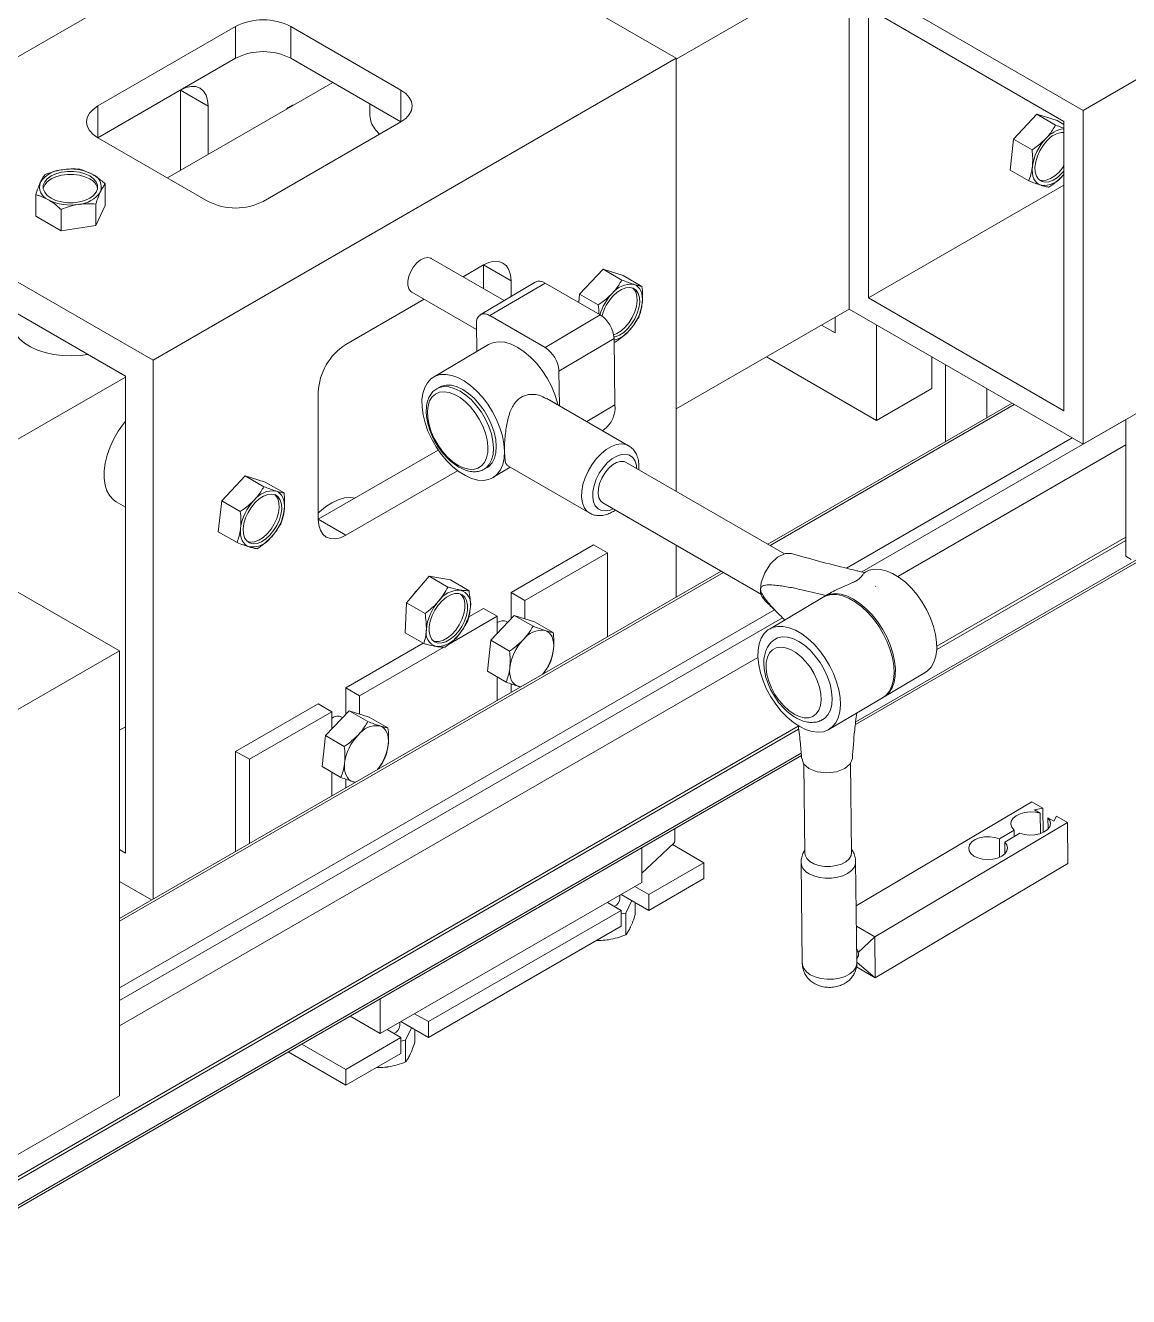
# Model space of a CAD drawing. Header units: millimetres. Extents: x 0 to 119, y 0 to 84.
# Drawn here: x 62.84 to 91.17, y 33.25 to 65.9 of the extents above; entities that cross this region are included whole.
import ezdxf

# ---------------------------------------------------------------- set-up
doc = ezdxf.new("R2010")
doc.units = ezdxf.units.MM

msp = doc.modelspace()

# ---------------------------------------------------------------- linework, layer by layer
at = {"color": 7, "linetype": 'Continuous', "lineweight": 15}
for p, q in [((79.553, 65.03), (89.295, 70.654)), ((71.068, 69.95), (57.633, 62.194)), ((79.553, 65.051), (71.068, 69.95)), ((90.002, 63.715), (97.074, 67.797)), ((83.992, 67.185), (90.002, 63.715)), ((83.992, 67.185), (83.992, 58.611)), ((89.508, 63.429), (84.487, 66.327)), ((84.487, 66.327), (84.487, 58.897)), ((68.239, 65.868), (64.704, 63.827)), ((68.239, 65.051), (68.239, 65.868)), ((72.482, 64.235), (69.654, 65.868)), ((69.654, 65.051), (69.654, 65.868)), ((64.704, 63.01), (68.239, 65.051)), ((66.118, 57.295), (79.553, 65.051)), ((69.654, 65.051), (72.482, 63.418)), ((79.553, 65.051), (79.553, 53.935)), ((70.732, 64.428), (66.49, 61.979)), ((64.704, 63.01), (66.825, 64.234)), ((67.532, 63.826), (66.825, 64.234)), ((66.825, 64.234), (66.825, 62.173)), ((67.532, 63.826), (67.532, 62.581)), ((71.689, 63.876), (71.689, 63.581)), ((90.002, 63.715), (90.002, 55.141)), ((68.947, 61.377), (72.482, 63.418)), ((88.816, 63.613), (88.212, 62.977)), ((88.816, 63.613), (89.295, 63.336)), ((89.333, 63.452), (88.816, 63.613)), ((89.333, 63.452), (89.508, 63.352)), ((89.508, 55.998), (89.508, 63.429)), ((64.704, 63.01), (67.532, 61.377)), ((88.212, 62.977), (88.126, 62.179)), ((88.212, 62.977), (88.692, 62.7)), ((57.633, 62.194), (66.118, 57.295)), ((88.126, 62.179), (88.606, 61.902)), ((89.476, 62.031), (89.508, 62.066)), ((89.476, 62.031), (89.508, 62.065)), ((64.889, 61.27), (64.889, 61.825)), ((89.508, 61.795), (84.487, 58.897)), ((63.105, 60.994), (63.105, 61.548)), ((63.758, 60.617), (63.758, 61.171)), ((64.65, 60.755), (64.65, 61.309)), ((64.65, 60.755), (64.889, 61.27)), ((65.411, 56.887), (58.34, 60.969)), ((63.105, 60.994), (63.758, 60.617)), ((63.758, 60.617), (64.65, 60.755)), ((75.135, 58.831), (73.262, 59.912)), ((74.603, 59.744), (74.078, 59.441)), ((74.603, 59.744), (75.311, 59.336)), ((74.603, 59.744), (74.603, 59.138)), ((77.677, 59.633), (77.073, 58.996)), ((77.677, 59.633), (78.157, 59.356)), ((78.195, 59.472), (77.677, 59.633)), ((78.195, 59.472), (78.674, 59.195)), ((75.934, 59.305), (74.52, 58.466)), ((76.185, 59.28), (74.771, 58.442)), ((75.311, 58.935), (75.311, 59.336)), ((77.599, 58.464), (76.185, 59.28)), ((90.002, 55.141), (97.074, 59.223)), ((73.078, 58.864), (71.068, 57.703)), ((72.762, 59.046), (74.424, 58.087)), ((77.073, 58.996), (77.05, 58.781)), ((77.073, 58.996), (77.553, 58.719)), ((84.487, 58.897), (89.508, 55.998)), ((76.185, 57.625), (74.771, 58.442)), ((76.185, 57.625), (77.599, 58.464)), ((79.553, 56.048), (83.992, 58.611)), ((83.992, 58.611), (90.002, 55.141)), ((74.422, 58.24), (74.43, 57.523)), ((83.639, 57.998), (83.284, 58.202)), ((83.639, 58.407), (83.639, 57.998)), ((84.699, 55.752), (84.699, 58.203)), ((76.543, 57.016), (77.957, 57.854)), ((77.978, 56.152), (77.957, 57.854)), ((74.732, 57.702), (73.318, 56.863)), ((77.958, 57.766), (77.985, 57.761)), ((66.118, 57.295), (66.118, 43.462)), ((81.87, 57.386), (84.699, 55.752)), ((86.113, 56.569), (86.113, 57.386)), ((86.467, 57.182), (86.467, 55.209)), ((59.244, 53.306), (65.411, 56.866)), ((65.411, 44.639), (65.411, 56.887)), ((76.543, 57.016), (76.554, 56.129)), ((70.361, 56.478), (70.361, 53.212)), ((73.471, 56.605), (73.4, 56.563)), ((84.699, 55.752), (86.113, 56.569)), ((87.528, 55.821), (87.528, 56.57)), ((78.33, 55.103), (76.229, 56.316)), ((88.176, 56.195), (81.907, 52.576)), ((77.657, 55.492), (77.702, 55.519)), ((91.099, 52.263), (91.099, 55.774)), ((73.442, 54.991), (70.361, 53.212)), ((91.099, 55.121), (85.245, 51.741)), ((57.122, 54.531), (65.254, 49.836)), ((74.624, 54.499), (74.695, 54.541)), ((74.848, 54.283), (75.293, 54.547)), ((75.228, 54.585), (77.331, 53.371)), ((82.337, 52.328), (78.272, 54.675)), ((68.484, 54.326), (67.881, 53.69)), ((68.484, 54.326), (68.964, 54.049)), ((69.002, 54.165), (68.484, 54.326)), ((71.068, 52.804), (73.939, 54.461)), ((69.002, 54.165), (69.482, 53.888)), ((65.174, 53.658), (65.411, 53.521)), ((67.881, 53.69), (67.795, 52.892)), ((67.881, 53.69), (68.36, 53.413)), ((77.672, 53.636), (81.747, 51.283)), ((84.153, 47.94), (94.062, 53.661)), ((70.361, 53.212), (71.068, 52.804)), ((67.795, 52.892), (68.275, 52.615)), ((91.099, 52.671), (86.243, 49.868)), ((91.099, 52.753), (86.245, 49.951)), ((75.311, 51.334), (77.432, 52.558)), ((75.664, 51.13), (77.785, 52.354)), ((77.785, 52.354), (77.432, 52.558)), ((77.785, 50.197), (77.785, 52.354)), ((79.553, 52.55), (79.553, 51.217)), ((91.24, 52.181), (91.099, 52.263)), ((80.707, 51.884), (65.254, 42.963)), ((73.205, 51.749), (72.623, 51.07)), ((73.205, 51.749), (73.685, 51.472)), ((73.753, 51.656), (73.205, 51.749)), ((73.753, 51.656), (74.233, 51.379)), ((84.419, 51.861), (84.383, 51.84)), ((72.885, 51.376), (72.819, 51.299)), ((75.311, 51.334), (75.664, 51.13)), ((75.311, 50.652), (75.311, 51.334)), ((83.465, 51.295), (83.359, 51.232)), ((84.667, 51.489), (84.682, 51.498)), ((84.675, 51.494), (84.667, 51.489)), ((84.682, 51.498), (84.675, 51.494)), ((72.623, 51.07), (72.59, 50.298)), ((72.623, 51.07), (73.103, 50.793)), ((75.664, 50.66), (75.664, 51.13)), ((83.323, 51.211), (81.945, 50.394)), ((73.709, 50.001), (74.957, 50.721)), ((74.227, 50.708), (74.603, 50.925)), ((74.603, 50.925), (74.957, 50.721)), ((75.396, 50.743), (74.793, 50.106)), ((74.957, 50.721), (74.957, 50.28)), ((75.396, 50.743), (75.876, 50.466)), ((75.914, 50.582), (75.396, 50.743)), ((72.59, 50.298), (73.07, 50.021)), ((75.231, 50.569), (75.207, 50.583)), ((75.914, 50.582), (76.394, 50.305)), ((71.068, 48.884), (73.053, 50.03)), ((74.793, 50.106), (74.707, 49.309)), ((74.793, 50.106), (75.272, 49.829)), ((65.254, 49.836), (59.597, 46.571)), ((65.254, 49.836), (65.254, 38.405)), ((81.651, 49.666), (65.254, 40.201)), ((71.421, 48.68), (73.584, 49.929)), ((74.707, 49.309), (75.187, 49.032)), ((74.957, 49.165), (74.957, 48.564)), ((75.311, 48.768), (75.311, 48.986)), ((84.889, 48.652), (85.95, 49.281)), ((71.068, 48.884), (71.421, 48.68)), ((71.068, 48.203), (71.068, 48.884)), ((71.421, 48.211), (71.421, 48.68)), ((75.496, 48.923), (75.557, 48.911)), ((68.239, 47.252), (70.361, 48.476)), ((70.361, 48.476), (70.714, 48.272)), ((83.475, 47.813), (84.854, 48.631)), ((68.593, 47.048), (70.714, 48.272)), ((71.154, 48.294), (70.55, 47.657)), ((70.714, 48.272), (70.714, 47.83)), ((70.989, 48.12), (70.964, 48.134)), ((71.154, 48.294), (71.634, 48.017)), ((71.672, 48.133), (71.154, 48.294)), ((71.672, 48.133), (72.151, 47.856)), ((82.688, 47.897), (61.895, 35.894)), ((82.697, 47.821), (61.895, 35.812)), ((65.254, 47.793), (65.411, 47.884)), ((70.55, 47.657), (70.464, 46.86)), ((70.55, 47.657), (71.03, 47.38)), ((58.707, 33.251), (82.771, 47.143)), ((68.239, 47.252), (68.239, 44.686)), ((68.593, 47.048), (68.239, 47.252)), ((68.593, 44.89), (68.593, 47.048)), ((84.024, 46.933), (84.076, 47.073)), ((70.464, 46.86), (70.944, 46.583)), ((70.714, 46.715), (70.714, 46.115)), ((82.83, 46.93), (82.857, 44.64)), ((84.057, 44.654), (84.03, 46.948)), ((71.068, 46.319), (71.068, 46.537)), ((71.253, 46.473), (71.314, 46.461)), ((88.681, 45.956), (84.173, 43.282)), ((88.681, 45.956), (88.964, 45.793)), ((88.964, 45.793), (88.752, 45.75)), ((88.752, 45.75), (88.901, 45.663)), ((88.972, 45.169), (88.964, 45.793)), ((89.601, 45.425), (84.651, 42.49)), ((88.908, 45.143), (88.901, 45.663)), ((89.1, 45.548), (89.247, 45.464)), ((89.1, 45.548), (89.104, 45.263)), ((89.247, 45.464), (89.318, 45.589)), ((89.318, 45.589), (89.601, 45.425)), ((89.601, 45.425), (89.613, 44.371)), ((79.518, 44.944), (79.518, 45.265)), ((88.229, 45.232), (87.851, 45.008)), ((87.99, 44.922), (88.373, 45.149)), ((88.231, 45.065), (88.229, 45.232)), ((65.411, 44.639), (65.254, 44.73)), ((78.669, 44.775), (78.669, 43.883)), ((80.26, 44.393), (79.455, 44.858)), ((87.857, 44.533), (87.851, 45.008)), ((87.994, 44.623), (87.99, 44.922)), ((84.191, 41.817), (84.16, 44.412)), ((78.846, 43.577), (80.26, 44.393)), ((80.26, 43.985), (80.26, 44.393)), ((82.76, 44.395), (82.791, 41.801)), ((89.613, 44.371), (84.664, 41.436)), ((65.254, 43.913), (66.077, 43.438)), ((71.952, 40.005), (78.669, 43.883)), ((78.846, 43.577), (78.492, 43.781)), ((78.846, 43.168), (80.26, 43.985)), ((78.109, 43.475), (78.109, 43.559)), ((78.846, 43.168), (78.139, 43.577)), ((78.411, 43.419), (78.262, 43.098)), ((78.846, 43.168), (78.846, 43.577)), ((73.189, 40.311), (78.139, 43.169)), ((77.785, 43.373), (78.139, 43.169)), ((78.139, 42.76), (78.139, 43.169)), ((78.262, 43.098), (78.139, 43.079)), ((78.262, 43.098), (78.262, 42.543)), ((78.501, 43.368), (78.501, 43.059)), ((73.189, 39.903), (78.139, 42.76)), ((84.651, 42.49), (84.18, 42.762)), ((84.651, 42.49), (84.228, 42.09)), ((84.664, 41.436), (84.651, 42.49)), ((84.664, 41.436), (84.202, 41.834)), ((84.179, 41.716), (84.664, 41.436)), ((71.952, 40.897), (71.952, 40.005)), ((73.189, 40.311), (72.836, 40.515)), ((71.179, 40.451), (71.952, 40.005)), ((72.452, 40.209), (72.452, 40.294)), ((73.189, 39.903), (72.482, 40.311)), ((72.754, 40.154), (72.605, 39.832)), ((73.189, 39.903), (73.189, 40.311)), ((71.068, 39.086), (72.482, 39.903)), ((72.129, 40.107), (72.482, 39.903)), ((72.482, 39.495), (72.482, 39.903)), ((72.605, 39.832), (72.482, 39.813)), ((72.605, 39.832), (72.605, 39.278)), ((72.844, 40.102), (72.844, 39.793)), ((69.588, 39.532), (71.068, 38.678)), ((71.068, 39.086), (69.942, 39.737)), ((71.068, 38.678), (72.482, 39.495)), ((71.068, 38.678), (71.068, 39.086)), ((65.254, 38.405), (59.597, 35.139))]:
    msp.add_line(p, q, dxfattribs=at)
at = {"color": 8, "linetype": 'Continuous', "lineweight": 15}
for p, q in [((72.482, 63.418), (72.482, 64.235)), ((64.704, 63.01), (64.704, 63.827)), ((77.978, 56.152), (77.256, 55.724)), ((81.966, 52.543), (88.235, 56.162)), ((84.32, 51.861), (91.099, 55.774)), ((83.922, 51.957), (89.72, 55.304)), ((84.162, 48.013), (94.104, 53.753)), ((65.254, 42.895), (80.766, 51.85)), ((65.254, 41.181), (82.074, 50.89)), ((65.254, 40.854), (82.282, 50.684)), ((58.748, 33.342), (82.765, 47.207))]:
    msp.add_line(p, q, dxfattribs=at)
at = {"color": 7, "linetype": 'Continuous', "lineweight": 15, "flags": 128}
for points in [[(66.825, 64.234), (66.963, 64.298), (67.096, 64.328), (67.218, 64.324), (67.325, 64.284), (67.413, 64.211), (67.479, 64.107), (67.519, 63.977), (67.532, 63.826)], [(72.482, 63.418), (72.606, 63.506), (72.699, 63.606), (72.756, 63.714), (72.775, 63.827), (72.756, 63.939), (72.699, 64.047), (72.606, 64.147), (72.482, 64.235)], [(64.704, 63.827), (64.58, 63.739), (64.487, 63.639), (64.43, 63.531), (64.411, 63.418), (64.43, 63.306), (64.487, 63.197), (64.58, 63.098), (64.704, 63.01)], [(71.721, 63.403), (71.691, 63.535), (71.689, 63.581)], [(89.508, 62.157), (89.449, 62.09), (89.343, 61.994), (89.232, 61.923), (89.123, 61.881), (89.02, 61.871), (88.93, 61.893), (88.856, 61.946), (88.803, 62.027), (88.772, 62.133), (88.766, 62.257), (88.785, 62.394), (88.827, 62.537), (88.891, 62.678), (88.974, 62.811), (89.071, 62.929), (89.071, 62.929)], [(63.3, 61.707), (63.301, 61.714), (63.336, 61.802), (63.404, 61.883), (63.502, 61.954), (63.624, 62.01), (63.766, 62.05), (63.918, 62.07), (64.075, 62.07), (64.228, 62.05), (64.369, 62.01), (64.492, 61.954)], [(64.492, 62.031), (64.59, 61.96), (64.658, 61.878), (64.692, 61.79), (64.692, 61.7), (64.658, 61.611), (64.59, 61.53), (64.492, 61.459), (64.369, 61.403), (64.228, 61.363), (64.075, 61.343), (63.918, 61.343), (63.766, 61.363), (63.624, 61.403), (63.502, 61.459), (63.404, 61.53), (63.336, 61.611), (63.301, 61.7), (63.301, 61.79), (63.336, 61.878), (63.404, 61.96), (63.502, 62.031), (63.624, 62.087), (63.766, 62.126), (63.918, 62.146), (64.075, 62.146), (64.228, 62.126), (64.369, 62.087), (64.492, 62.031)], [(88.699, 62.272), (88.694, 62.184), (88.699, 62.101), (88.713, 62.026), (88.737, 61.958), (88.77, 61.901), (88.811, 61.853), (88.86, 61.817), (88.915, 61.793)], [(89.508, 62.287), (89.48, 62.247), (89.383, 62.129), (89.276, 62.032), (89.166, 61.961), (89.056, 61.919), (88.954, 61.909), (88.878, 61.925)], [(73.262, 59.912), (73.254, 59.917), (73.175, 59.935), (73.084, 59.92), (72.988, 59.872), (72.894, 59.795), (72.809, 59.695), (72.738, 59.578), (72.688, 59.454), (72.662, 59.332), (72.662, 59.221), (72.688, 59.129), (72.738, 59.063), (72.762, 59.046)], [(75.311, 59.336), (75.297, 59.487), (75.257, 59.617), (75.191, 59.721), (75.103, 59.794), (74.996, 59.833), (74.874, 59.838), (74.741, 59.808), (74.603, 59.744)], [(77.932, 58.948), (78.039, 59.045), (78.149, 59.116), (78.259, 59.158), (78.361, 59.168), (78.451, 59.146), (78.525, 59.093), (78.579, 59.012), (78.609, 58.906), (78.615, 58.782), (78.597, 58.645), (78.554, 58.502), (78.49, 58.361), (78.407, 58.228), (78.31, 58.11), (78.204, 58.013), (78.093, 57.942), (77.984, 57.901), (77.955, 57.895)], [(78.437, 59.152), (78.459, 59.131), (78.512, 59.05), (78.543, 58.945), (78.549, 58.82), (78.53, 58.683), (78.488, 58.541), (78.424, 58.399), (78.341, 58.266), (78.244, 58.148), (78.137, 58.052), (78.027, 57.981), (77.948, 57.948)], [(78.682, 58.767), (78.687, 58.855), (78.682, 58.938), (78.668, 59.013), (78.644, 59.081), (78.611, 59.138), (78.57, 59.186), (78.522, 59.222), (78.466, 59.246)], [(64.44, 57.447), (64.248, 57.421), (64.019, 57.409), (63.79, 57.417), (63.566, 57.445), (63.352, 57.493), (63.152, 57.559), (62.973, 57.642), (62.818, 57.739), (62.69, 57.849), (62.593, 57.97), (62.529, 58.097)], [(76.514, 56.152), (76.501, 56.205), (76.435, 56.418), (76.347, 56.631), (76.237, 56.839), (76.109, 57.036), (75.966, 57.218), (75.811, 57.379), (75.649, 57.517), (75.483, 57.628), (75.317, 57.709), (75.155, 57.758), (75.003, 57.773), (74.862, 57.756), (74.737, 57.705), (74.732, 57.702)], [(75.144, 54.961), (75.129, 55.154), (75.09, 55.356), (75.027, 55.564), (74.942, 55.772), (74.837, 55.975), (74.714, 56.169), (74.577, 56.349), (74.428, 56.511), (74.271, 56.651), (74.109, 56.765), (73.947, 56.852), (73.788, 56.908), (73.636, 56.933), (73.494, 56.927), (73.366, 56.889), (73.255, 56.819), (73.164, 56.721), (73.094, 56.596), (73.047, 56.446), (73.024, 56.277), (73.026, 56.09), (73.053, 55.892), (73.105, 55.686), (73.179, 55.478), (73.274, 55.272), (73.388, 55.072), (73.519, 54.885), (73.662, 54.714), (73.816, 54.562), (73.976, 54.435), (74.138, 54.334), (74.299, 54.262), (74.455, 54.221), (74.602, 54.212), (74.737, 54.235), (74.857, 54.288), (74.959, 54.372), (75.04, 54.485), (75.099, 54.622), (75.133, 54.782), (75.144, 54.961)], [(73.952, 54.597), (74.091, 54.531), (74.225, 54.496), (74.35, 54.493), (74.461, 54.522), (74.556, 54.582), (74.632, 54.671), (74.685, 54.787), (74.714, 54.925), (74.718, 55.081), (74.697, 55.25), (74.653, 55.427), (74.585, 55.606), (74.496, 55.781), (74.39, 55.947), (74.269, 56.098), (74.138, 56.23), (74.001, 56.337), (73.861, 56.418), (73.724, 56.469), (73.594, 56.488), (73.476, 56.475), (73.372, 56.43), (73.287, 56.355), (73.222, 56.253), (73.181, 56.125), (73.164, 55.978), (73.172, 55.814), (73.205, 55.641), (73.262, 55.462), (73.34, 55.284), (73.438, 55.113), (73.552, 54.954), (73.678, 54.812), (73.813, 54.692), (73.952, 54.597)], [(74.695, 54.541), (74.74, 54.572), (74.824, 54.662), (74.884, 54.78), (74.921, 54.922), (74.931, 55.083), (74.917, 55.26), (74.876, 55.446), (74.812, 55.635), (74.725, 55.823), (74.619, 56.004), (74.497, 56.171), (74.362, 56.32), (74.219, 56.446), (74.071, 56.546), (73.924, 56.616), (73.782, 56.655), (73.649, 56.661), (73.529, 56.633), (73.471, 56.605)], [(65.174, 53.658), (65.099, 53.711), (65.007, 53.813), (64.936, 53.941), (64.889, 54.092), (64.865, 54.265), (64.867, 54.453), (64.893, 54.653), (64.944, 54.861), (65.017, 55.07), (65.112, 55.277), (65.226, 55.477), (65.356, 55.664), (65.411, 55.734)], [(78.272, 54.675), (78.217, 54.697), (78.123, 54.7), (78.019, 54.67), (77.913, 54.607), (77.81, 54.515), (77.718, 54.401), (77.641, 54.272), (77.586, 54.135), (77.554, 54), (77.549, 53.874), (77.57, 53.766), (77.617, 53.682), (77.672, 53.636)], [(69.49, 53.461), (69.495, 53.549), (69.49, 53.631), (69.475, 53.707), (69.452, 53.774), (69.419, 53.832), (69.378, 53.879), (69.329, 53.915), (69.274, 53.94)], [(68.74, 53.642), (68.846, 53.739), (68.957, 53.81), (69.066, 53.851), (69.169, 53.861), (69.259, 53.839), (69.333, 53.786), (69.386, 53.705), (69.417, 53.6), (69.423, 53.475), (69.404, 53.338), (69.362, 53.196), (69.298, 53.054), (69.215, 52.921), (69.118, 52.803), (69.011, 52.707), (68.901, 52.636), (68.791, 52.594), (68.689, 52.584), (68.599, 52.606), (68.525, 52.659), (68.471, 52.74), (68.441, 52.846), (68.435, 52.97), (68.453, 53.107), (68.496, 53.25), (68.56, 53.391), (68.643, 53.524), (68.74, 53.642)], [(69.244, 53.845), (69.267, 53.824), (69.32, 53.743), (69.351, 53.638), (69.357, 53.514), (69.338, 53.377), (69.296, 53.234), (69.231, 53.093), (69.149, 52.96), (69.052, 52.842), (68.945, 52.745), (68.834, 52.674), (68.725, 52.632), (68.623, 52.622), (68.547, 52.638)], [(70.361, 53.373), (70.392, 53.402), (70.55, 53.534), (70.712, 53.639), (70.874, 53.715), (71.032, 53.761), (71.181, 53.775), (71.308, 53.759)], [(70.361, 53.212), (70.374, 53.061), (70.415, 52.931), (70.48, 52.827), (70.568, 52.754), (70.675, 52.715), (70.797, 52.71), (70.93, 52.74), (71.068, 52.804)], [(68.368, 52.985), (68.363, 52.897), (68.368, 52.814), (68.382, 52.739), (68.406, 52.671), (68.439, 52.614), (68.48, 52.566), (68.529, 52.53), (68.584, 52.506)], [(82.513, 52.332), (82.349, 52.334), (82.156, 52.24), (81.972, 52.065), (81.826, 51.835), (81.738, 51.586), (81.72, 51.412)], [(84.419, 51.861), (84.51, 51.903), (84.644, 51.931), (84.792, 51.926), (84.948, 51.889), (85.111, 51.82), (85.275, 51.721), (85.437, 51.595), (85.593, 51.444), (85.739, 51.272), (85.872, 51.083), (85.988, 50.882), (86.085, 50.674), (86.161, 50.463), (86.213, 50.255), (86.241, 50.055), (86.243, 49.866), (86.22, 49.695), (86.172, 49.545), (86.1, 49.419), (86.007, 49.321), (85.95, 49.281)], [(73.971, 51.306), (74.057, 51.274), (74.124, 51.212), (74.171, 51.123), (74.194, 51.011), (74.193, 50.882), (74.167, 50.743), (74.117, 50.6), (74.047, 50.46), (73.959, 50.331), (73.859, 50.219), (73.751, 50.13), (73.64, 50.068), (73.532, 50.036), (73.433, 50.035), (73.347, 50.067), (73.279, 50.129), (73.232, 50.218), (73.209, 50.33), (73.211, 50.459), (73.237, 50.598), (73.286, 50.741), (73.357, 50.881), (73.444, 51.01), (73.545, 51.122), (73.653, 51.211), (73.764, 51.273), (73.872, 51.305), (73.971, 51.306)], [(74.017, 51.293), (74.058, 51.25), (74.105, 51.161), (74.128, 51.049), (74.127, 50.921), (74.1, 50.781), (74.051, 50.638), (73.981, 50.498), (73.893, 50.369), (73.793, 50.257), (73.684, 50.168), (73.573, 50.106), (73.466, 50.074), (73.367, 50.074), (73.32, 50.086)], [(84.854, 48.631), (84.941, 48.697), (85.027, 48.802), (85.092, 48.934), (85.132, 49.088), (85.149, 49.263), (85.14, 49.452), (85.107, 49.653), (85.05, 49.86), (84.971, 50.068), (84.871, 50.273), (84.752, 50.47), (84.618, 50.654), (84.471, 50.82), (84.316, 50.966), (84.155, 51.087), (83.993, 51.181), (83.833, 51.245), (83.679, 51.278), (83.534, 51.28), (83.402, 51.249), (83.323, 51.211)], [(83.341, 51.221), (83.378, 51.243), (83.502, 51.289), (83.64, 51.304), (83.79, 51.286), (83.948, 51.238), (84.109, 51.158)], [(84.109, 51.158), (84.271, 51.051), (84.43, 50.917), (84.581, 50.76), (84.722, 50.585), (84.849, 50.394), (84.959, 50.192), (85.049, 49.985), (85.117, 49.777), (85.162, 49.573), (85.183, 49.377), (85.179, 49.194), (85.15, 49.029), (85.098, 48.886), (85.022, 48.767), (84.925, 48.676), (84.871, 48.642)], [(76.402, 49.877), (76.407, 49.965), (76.402, 50.048), (76.387, 50.123), (76.364, 50.191), (76.331, 50.249), (76.29, 50.296), (76.241, 50.332), (76.186, 50.356)], [(82.724, 47.887), (82.886, 47.808), (83.044, 47.759), (83.193, 47.742), (83.332, 47.756), (83.456, 47.802), (83.562, 47.879), (83.648, 47.984), (83.713, 48.116), (83.754, 48.271), (83.77, 48.445), (83.762, 48.635), (83.729, 48.835), (83.672, 49.042), (83.592, 49.251), (83.492, 49.456), (83.373, 49.652), (83.239, 49.836), (83.093, 50.003), (82.937, 50.148), (82.776, 50.269), (82.614, 50.363), (82.454, 50.427), (82.3, 50.46), (82.155, 50.462), (82.024, 50.431), (81.908, 50.37), (81.812, 50.279), (81.736, 50.16), (81.683, 50.016), (81.654, 49.851), (81.65, 49.669), (81.671, 49.473), (81.716, 49.269), (81.785, 49.06), (81.875, 48.853), (81.985, 48.652), (82.111, 48.461), (82.252, 48.285), (82.404, 48.129), (82.562, 47.995), (82.724, 47.887)], [(83.313, 48.066), (83.367, 48.103), (83.45, 48.193), (83.511, 48.31), (83.547, 48.452), (83.558, 48.614), (83.543, 48.79), (83.503, 48.976), (83.439, 49.166), (83.352, 49.354), (83.246, 49.534), (83.124, 49.701), (82.989, 49.85), (82.846, 49.977), (82.698, 50.076), (82.551, 50.147), (82.409, 50.185), (82.275, 50.191), (82.155, 50.164), (82.085, 50.128)], [(82.578, 48.209), (82.712, 48.146), (82.84, 48.115), (82.959, 48.117), (83.063, 48.151), (83.15, 48.217), (83.216, 48.311), (83.258, 48.432), (83.275, 48.573), (83.267, 48.731), (83.233, 48.899), (83.176, 49.071), (83.096, 49.242), (82.998, 49.405), (82.884, 49.553), (82.758, 49.683), (82.626, 49.788), (82.491, 49.866), (82.36, 49.913), (82.236, 49.927), (82.124, 49.909), (82.028, 49.859), (81.951, 49.779), (81.897, 49.671), (81.867, 49.539), (81.862, 49.389), (81.883, 49.225), (81.929, 49.054), (81.998, 48.882), (82.087, 48.714), (82.194, 48.558), (82.314, 48.418), (82.444, 48.301), (82.578, 48.209)], [(75.28, 49.402), (75.275, 49.313), (75.28, 49.231), (75.294, 49.155), (75.318, 49.088), (75.351, 49.03), (75.392, 48.983), (75.44, 48.947), (75.496, 48.923)], [(72.159, 47.428), (72.164, 47.516), (72.159, 47.599), (72.145, 47.674), (72.121, 47.741), (72.088, 47.799), (72.047, 47.847), (71.999, 47.883), (71.943, 47.907)], [(82.785, 47.058), (82.823, 46.936), (82.96, 46.812), (83.169, 46.729), (83.417, 46.699), (83.666, 46.728), (83.879, 46.809), (84.024, 46.933)], [(71.037, 46.952), (71.033, 46.864), (71.037, 46.782), (71.052, 46.706), (71.075, 46.639), (71.108, 46.581), (71.149, 46.534), (71.198, 46.498), (71.253, 46.473)], [(88.901, 45.663), (88.775, 45.691), (88.641, 45.699), (88.507, 45.685), (88.384, 45.651), (88.28, 45.6), (88.202, 45.535), (88.156, 45.46), (88.145, 45.381), (88.17, 45.303), (88.229, 45.232)], [(88.373, 45.149), (88.495, 45.116), (88.628, 45.102), (88.763, 45.11), (88.89, 45.138), (89.001, 45.184), (89.087, 45.246), (89.143, 45.318), (89.164, 45.397), (89.15, 45.475), (89.1, 45.548)], [(87.851, 45.008), (87.733, 45.044), (87.603, 45.059), (87.471, 45.054), (87.344, 45.029), (87.233, 44.985), (87.146, 44.926), (87.087, 44.856), (87.063, 44.779), (87.074, 44.701), (87.119, 44.628), (87.196, 44.565), (87.299, 44.517), (87.42, 44.486), (87.551, 44.475), (87.684, 44.485), (87.807, 44.514), (87.914, 44.562), (87.995, 44.624), (88.046, 44.697), (88.062, 44.774), (88.043, 44.851), (87.99, 44.922)], [(78.669, 44.125), (79.044, 44.474), (79.503, 44.903)], [(79.503, 44.903), (79.506, 44.906), (79.513, 44.917), (79.518, 44.944)], [(84.057, 44.654), (84.043, 44.575), (83.992, 44.492), (83.907, 44.418), (83.794, 44.359), (83.66, 44.318), (83.514, 44.298), (83.363, 44.299), (83.219, 44.323), (83.089, 44.367), (82.983, 44.428), (82.906, 44.503), (82.865, 44.587), (82.857, 44.64)], [(84.228, 42.09), (84.219, 42.128), (84.186, 42.201)]]:
    msp.add_lwpolyline(points, dxfattribs=at)
at = {"color": 8, "linetype": 'Continuous', "lineweight": 15, "flags": 128}
for points in [[(73.408, 56.568), (73.458, 56.591), (73.578, 56.619), (73.711, 56.613), (73.853, 56.574), (74.001, 56.504), (74.148, 56.404), (74.292, 56.278), (74.426, 56.129), (74.549, 55.962), (74.655, 55.781), (74.741, 55.593), (74.806, 55.404), (74.846, 55.218), (74.861, 55.041), (74.85, 54.88), (74.814, 54.738), (74.753, 54.62), (74.67, 54.53), (74.625, 54.499)], [(77.333, 53.37), (77.26, 53.425), (77.191, 53.519), (77.146, 53.638), (77.125, 53.78), (77.129, 53.937), (77.159, 54.106), (77.213, 54.279), (77.29, 54.451), (77.386, 54.615), (77.498, 54.766), (77.622, 54.897), (77.754, 55.004), (77.888, 55.084), (78.02, 55.133), (78.146, 55.15), (78.26, 55.134), (78.324, 55.107)], [(78.537, 54.522), (78.529, 54.591), (78.495, 54.707), (78.436, 54.797), (78.355, 54.857), (78.257, 54.884), (78.145, 54.877), (78.025, 54.837), (77.903, 54.764), (77.784, 54.663), (77.674, 54.538), (77.577, 54.396), (77.499, 54.242), (77.444, 54.084), (77.413, 53.929), (77.408, 53.785), (77.429, 53.659), (77.476, 53.555), (77.546, 53.48), (77.636, 53.436), (77.741, 53.426), (77.858, 53.45), (77.937, 53.483)], [(84.16, 44.412), (84.156, 44.363), (84.121, 44.274), (84.053, 44.19), (83.955, 44.118), (83.832, 44.06), (83.691, 44.019), (83.538, 43.997), (83.382, 43.996), (83.229, 44.015), (83.088, 44.054), (82.965, 44.11)], [(82.791, 41.801), (82.794, 41.766), (82.827, 41.674), (82.896, 41.589), (82.996, 41.515), (83.123, 41.458), (83.269, 41.419), (83.427, 41.4), (83.589, 41.404), (83.745, 41.429), (83.888, 41.475), (84.009, 41.538), (84.103, 41.615), (84.165, 41.703), (84.19, 41.797), (84.191, 41.817)]]:
    msp.add_lwpolyline(points, dxfattribs=at)
at = {"color": 7, "linetype": 'Continuous', "lineweight": 15}
for centre, radius, start, end in [((68.947, 64.503), 1.537, 62.6095, 117.3905), ((68.947, 63.686), 1.537, 62.6095, 117.3905), ((69.886, 63.404), 0.481, 104.7412, 135.2534), ((72.426, 63.685), 0.759, 201.7594, 229.9419), ((89.593, 62.529), 0.716, 96.8637, 140.0559), ((89.508, 62.601), 0.547, 90.1008, 143.1279), ((89.979, 62.097), 1.292, 136.3862, 172.247), ((63.833, 61.462), 0.73, 93.4332, 146.5614), ((63.998, 60.981), 1.228, 62.6429, 99.7711), ((64.438, 61.742), 0.352, 340.539, 69.2578), ((88.993, 62.39), 0.602, 262.6059, 323.3674), ((63.556, 61.747), 0.352, 160.5385, 249.2581), ((64.343, 61.627), 0.359, 12.8026, 65.6116), ((63.995, 62.509), 1.228, 242.6428, 279.7712), ((64.16, 62.028), 0.73, 273.4334, 326.5612), ((68.239, 62.742), 1.537, 242.6097, 297.3904), ((76.04, 59.092), 0.238, 52.4656, 116.2997), ((78.389, 58.649), 0.602, 82.6056, 143.3677), ((78.877, 58.093), 1.335, 136.7128, 163.781), ((78.781, 58.149), 1.166, 136.7206, 166.0409), ((77.402, 58.941), 1.292, 316.386, 352.2473), ((74.633, 58.277), 0.214, 50.1189, 189.8825), ((77.181, 57.808), 0.778, 3.4146, 57.493), ((77.748, 58.56), 0.779, 285.623, 319.1502), ((71.896, 56.408), 1.537, 122.6055, 177.3945), ((75.767, 56.969), 0.778, 3.4141, 57.4937), ((77.293, 56.074), 0.689, 306.4053, 6.4876), ((69.196, 53.342), 0.602, 82.6057, 143.3677), ((69.648, 52.81), 1.292, 136.3861, 172.2472), ((68.209, 53.635), 1.292, 316.386, 352.2475), ((68.662, 53.103), 0.602, 262.6061, 323.3672), ((74.003, 50.717), 0.679, 89.4574, 145.3491), ((73.903, 51.04), 0.372, 348.089, 73.4044), ((82.022, 51.377), 0.305, 173.3364, 230.0776), ((74.39, 50.275), 1.257, 138.7782, 175.3126), ((73.014, 51.066), 1.257, 318.7779, 355.3126), ((75.103, 50.363), 0.244, 64.6248, 126.6857), ((73.501, 50.301), 0.372, 168.0893, 253.404), ((76.108, 49.759), 0.602, 82.606, 143.3674), ((73.401, 50.624), 0.679, 269.4573, 325.3492), ((76.56, 49.227), 1.292, 136.3862, 172.2472), ((75.145, 50.042), 1.267, 320.615, 352.525), ((70.86, 47.913), 0.244, 64.6288, 126.6822), ((72.318, 46.778), 1.292, 136.3863, 172.2471), ((71.865, 47.31), 0.602, 82.606, 143.3674), ((70.903, 47.593), 1.267, 320.615, 352.525), ((77.852, 43.504), 0.259, 295.3203, 353.372), ((72.195, 40.239), 0.259, 295.3207, 353.3711)]:
    msp.add_arc(centre, radius, start, end, dxfattribs=at)
at = {"color": 8, "linetype": 'Continuous', "lineweight": 15}
msp.add_arc((83.105, 44.427), 0.347, 185.3291, 246.1588, dxfattribs=at)
at = {"color": 7, "linetype": 'Continuous', "lineweight": 15}
for points, knots in [([(89.295, 63.336), (89.242, 63.248), (89.17, 63.127), (89.071, 63.018), (89.044, 62.989)], [0, 0, 0, 0, 0.731368, 1, 1, 1, 1]), ([(89.508, 63.259), (89.489, 63.265), (89.425, 63.287), (89.349, 63.316), (89.295, 63.336)], [0, 0, 0, 0, 0.291882, 1, 1, 1, 1]), ([(89.044, 62.989), (88.962, 62.912), (88.853, 62.808), (88.725, 62.722), (88.692, 62.7)], [0, 0, 0, 0, 0.742454, 1, 1, 1, 1]), ([(88.692, 62.7), (88.699, 62.627), (88.713, 62.479), (88.704, 62.341), (88.699, 62.272)], [0, 0, 0, 0, 0.495457, 1, 1, 1, 1]), ([(63.344, 62.064), (63.324, 62.038), (63.285, 61.987), (63.244, 61.905), (63.224, 61.864)], [0, 0, 0, 0, 0.495459, 1, 1, 1, 1]), ([(63.79, 62.191), (63.779, 62.189), (63.699, 62.176), (63.548, 62.14), (63.412, 62.089), (63.344, 62.064)], [0, 0, 0, 0, 0.070087, 0.530781, 1, 1, 1, 1]), ([(64.236, 62.202), (64.163, 62.207), (64.017, 62.217), (63.866, 62.2), (63.79, 62.191)], [0, 0, 0, 0, 0.495457, 1, 1, 1, 1]), ([(64.562, 62.071), (64.48, 62.112), (64.37, 62.167), (64.263, 62.195), (64.236, 62.202)], [0, 0, 0, 0, 0.742453, 1, 1, 1, 1]), ([(64.889, 61.825), (64.81, 61.893), (64.703, 61.986), (64.592, 62.053), (64.562, 62.071)], [0, 0, 0, 0, 0.731368, 1, 1, 1, 1]), ([(88.699, 62.272), (88.698, 62.262), (88.69, 62.191), (88.664, 62.062), (88.625, 61.956), (88.606, 61.902)], [0, 0, 0, 0, 0.070087, 0.530785, 1, 1, 1, 1]), ([(89.124, 61.741), (89.157, 61.764), (89.285, 61.85), (89.394, 61.954), (89.476, 62.031)], [0, 0, 0, 0, 0.257546, 1, 1, 1, 1]), ([(63.224, 61.864), (63.221, 61.858), (63.2, 61.811), (63.159, 61.712), (63.123, 61.603), (63.105, 61.548)], [0, 0, 0, 0, 0.070086, 0.530785, 1, 1, 1, 1]), ([(64.77, 61.625), (64.772, 61.631), (64.794, 61.677), (64.834, 61.751), (64.871, 61.8), (64.889, 61.825)], [0, 0, 0, 0, 0.070086, 0.53078, 1, 1, 1, 1]), ([(88.606, 61.902), (88.662, 61.881), (88.775, 61.838), (88.868, 61.808), (88.915, 61.793)], [0, 0, 0, 0, 0.495461, 1, 1, 1, 1]), ([(88.915, 61.793), (88.921, 61.791), (88.967, 61.777), (89.044, 61.756), (89.097, 61.746), (89.124, 61.741)], [0, 0, 0, 0, 0.070087, 0.530782, 1, 1, 1, 1]), ([(63.105, 61.548), (63.132, 61.541), (63.238, 61.514), (63.349, 61.459), (63.431, 61.418)], [0, 0, 0, 0, 0.257547, 1, 1, 1, 1]), ([(63.431, 61.418), (63.461, 61.4), (63.571, 61.333), (63.679, 61.24), (63.758, 61.171)], [0, 0, 0, 0, 0.268632, 1, 1, 1, 1]), ([(64.65, 61.309), (64.669, 61.368), (64.709, 61.485), (64.749, 61.578), (64.77, 61.625)], [0, 0, 0, 0, 0.495456, 1, 1, 1, 1]), ([(63.758, 61.171), (63.83, 61.199), (63.976, 61.254), (64.128, 61.284), (64.204, 61.299)], [0, 0, 0, 0, 0.495457, 1, 1, 1, 1]), ([(64.204, 61.299), (64.214, 61.3), (64.295, 61.312), (64.446, 61.323), (64.581, 61.314), (64.65, 61.309)], [0, 0, 0, 0, 0.070082, 0.530784, 1, 1, 1, 1]), ([(78.157, 59.356), (78.104, 59.268), (78.031, 59.147), (77.932, 59.038), (77.905, 59.008)], [0, 0, 0, 0, 0.73137, 1, 1, 1, 1]), ([(78.466, 59.246), (78.46, 59.248), (78.413, 59.263), (78.314, 59.296), (78.209, 59.336), (78.157, 59.356)], [0, 0, 0, 0, 0.070087, 0.530786, 1, 1, 1, 1]), ([(78.674, 59.195), (78.646, 59.2), (78.59, 59.21), (78.508, 59.234), (78.466, 59.246)], [0, 0, 0, 0, 0.495457, 1, 1, 1, 1]), ([(78.682, 58.767), (78.683, 58.777), (78.69, 58.848), (78.694, 58.99), (78.681, 59.126), (78.674, 59.195)], [0, 0, 0, 0, 0.070081, 0.53078, 1, 1, 1, 1]), ([(77.905, 59.008), (77.824, 58.932), (77.714, 58.828), (77.586, 58.742), (77.553, 58.719)], [0, 0, 0, 0, 0.742454, 1, 1, 1, 1]), ([(78.589, 58.398), (78.61, 58.454), (78.652, 58.569), (78.672, 58.701), (78.682, 58.767)], [0, 0, 0, 0, 0.495457, 1, 1, 1, 1]), ([(77.553, 58.719), (77.562, 58.646), (77.571, 58.565), (77.568, 58.489), (77.568, 58.482)], [0, 0, 0, 0, 0.90887, 1, 1, 1, 1]), ([(78.337, 58.05), (78.364, 58.08), (78.463, 58.189), (78.536, 58.31), (78.589, 58.398)], [0, 0, 0, 0, 0.268634, 1, 1, 1, 1]), ([(77.985, 57.761), (78.018, 57.783), (78.146, 57.87), (78.256, 57.974), (78.337, 58.05)], [0, 0, 0, 0, 0.257547, 1, 1, 1, 1]), ([(73.411, 56.565), (73.391, 56.555), (73.336, 56.525), (73.264, 56.447), (73.198, 56.339), (73.154, 56.21), (73.133, 56.063), (73.134, 55.9), (73.159, 55.728), (73.207, 55.55), (73.275, 55.372), (73.362, 55.198), (73.466, 55.033), (73.584, 54.88), (73.713, 54.745), (73.844, 54.633), (73.932, 54.578), (73.973, 54.553)], [0, 0, 0, 0, 0.037271, 0.102639, 0.168276, 0.235553, 0.304702, 0.375042, 0.445762, 0.516375, 0.586821, 0.657148, 0.72744, 0.797788, 0.86827, 0.938993, 1, 1, 1, 1]), ([(76.225, 56.308), (76.158, 56.344), (76.014, 56.421), (75.77, 56.431), (75.551, 56.353), (75.38, 56.184), (75.262, 55.929), (75.199, 55.655), (75.167, 55.417), (75.146, 55.191), (75.145, 55.047), (75.144, 54.961)], [0, 0, 0, 0, 0.110192, 0.239303, 0.345014, 0.450814, 0.584998, 0.72183, 0.798798, 0.878628, 1, 1, 1, 1]), ([(75.144, 54.961), (75.147, 54.886), (75.153, 54.737), (75.182, 54.62), (75.219, 54.602), (75.234, 54.595)], [0, 0, 0, 0, 0.378406, 0.755525, 1, 1, 1, 1]), ([(78.593, 54.49), (78.595, 54.542), (78.598, 54.648), (78.57, 54.79), (78.52, 54.914), (78.446, 55.015), (78.378, 55.08), (78.33, 55.101), (78.32, 55.105)], [0, 0, 0, 0, 0.200623, 0.411591, 0.594086, 0.768317, 0.956204, 1, 1, 1, 1]), ([(73.973, 54.553), (73.998, 54.539), (74.072, 54.499), (74.194, 54.453), (74.335, 54.428), (74.468, 54.437), (74.566, 54.463), (74.612, 54.495), (74.623, 54.502)], [0, 0, 0, 0, 0.110368, 0.3197, 0.528962, 0.734874, 0.934441, 1, 1, 1, 1]), ([(68.964, 54.049), (68.911, 53.961), (68.839, 53.84), (68.74, 53.731), (68.713, 53.702)], [0, 0, 0, 0, 0.731366, 1, 1, 1, 1]), ([(69.274, 53.94), (69.267, 53.942), (69.221, 53.956), (69.122, 53.99), (69.017, 54.029), (68.964, 54.049)], [0, 0, 0, 0, 0.070087, 0.530786, 1, 1, 1, 1]), ([(69.482, 53.888), (69.454, 53.893), (69.398, 53.903), (69.315, 53.927), (69.274, 53.94)], [0, 0, 0, 0, 0.495457, 1, 1, 1, 1]), ([(69.49, 53.461), (69.491, 53.47), (69.498, 53.542), (69.501, 53.683), (69.489, 53.82), (69.482, 53.888)], [0, 0, 0, 0, 0.070081, 0.530779, 1, 1, 1, 1]), ([(68.713, 53.702), (68.631, 53.625), (68.521, 53.522), (68.393, 53.435), (68.36, 53.413)], [0, 0, 0, 0, 0.742453, 1, 1, 1, 1]), ([(68.36, 53.413), (68.368, 53.34), (68.382, 53.193), (68.373, 53.054), (68.368, 52.985)], [0, 0, 0, 0, 0.495457, 1, 1, 1, 1]), ([(69.396, 53.091), (69.417, 53.148), (69.46, 53.262), (69.48, 53.394), (69.49, 53.461)], [0, 0, 0, 0, 0.495457, 1, 1, 1, 1]), ([(77.334, 53.37), (77.336, 53.369), (77.37, 53.343), (77.452, 53.319), (77.573, 53.302), (77.699, 53.315), (77.823, 53.354), (77.921, 53.403), (77.975, 53.439), (77.993, 53.451)], [0, 0, 0, 0, 0.010366, 0.191964, 0.371273, 0.554362, 0.745991, 0.918128, 1, 1, 1, 1]), ([(68.368, 52.985), (68.367, 52.975), (68.359, 52.904), (68.333, 52.776), (68.294, 52.669), (68.275, 52.615)], [0, 0, 0, 0, 0.070087, 0.530786, 1, 1, 1, 1]), ([(69.145, 52.744), (69.172, 52.773), (69.271, 52.882), (69.343, 53.003), (69.396, 53.091)], [0, 0, 0, 0, 0.268628, 1, 1, 1, 1]), ([(68.275, 52.615), (68.331, 52.594), (68.444, 52.551), (68.537, 52.521), (68.584, 52.506)], [0, 0, 0, 0, 0.4954617, 1, 1, 1, 1]), ([(68.792, 52.455), (68.825, 52.477), (68.953, 52.563), (69.063, 52.667), (69.145, 52.744)], [0, 0, 0, 0, 0.257547, 1, 1, 1, 1]), ([(68.584, 52.506), (68.59, 52.504), (68.636, 52.49), (68.713, 52.469), (68.766, 52.459), (68.792, 52.455)], [0, 0, 0, 0, 0.070083, 0.53078, 1, 1, 1, 1]), ([(84.189, 51.893), (84.111, 51.912), (83.789, 51.988), (83.232, 52.128), (82.746, 52.268), (82.514, 52.334)], [0, 0, 0, 0, 0.142599, 0.590901, 1, 1, 1, 1]), ([(84.385, 51.837), (84.379, 51.833), (84.365, 51.822), (84.33, 51.76), (84.259, 51.685), (84.166, 51.625), (84.033, 51.562), (83.845, 51.485), (83.641, 51.395), (83.518, 51.323), (83.466, 51.293)], [0, 0, 0, 0, 0.142332, 0.337347, 0.447896, 0.51966, 0.59132, 0.729476, 0.886183, 1, 1, 1, 1]), ([(84.392, 51.844), (84.334, 51.858), (84.266, 51.875), (84.198, 51.89), (84.188, 51.892)], [0, 0, 0, 0, 0.855853, 1, 1, 1, 1]), ([(73.685, 51.472), (73.651, 51.409), (73.585, 51.281), (73.491, 51.163), (73.444, 51.103)], [0, 0, 0, 0, 0.495454, 1, 1, 1, 1]), ([(74.009, 51.396), (73.935, 51.411), (73.834, 51.432), (73.715, 51.464), (73.685, 51.472)], [0, 0, 0, 0, 0.742455, 1, 1, 1, 1]), ([(74.233, 51.379), (74.187, 51.379), (74.123, 51.378), (74.033, 51.393), (74.009, 51.396)], [0, 0, 0, 0, 0.731369, 1, 1, 1, 1]), ([(74.267, 50.963), (74.267, 50.973), (74.27, 51.042), (74.264, 51.179), (74.243, 51.312), (74.233, 51.379)], [0, 0, 0, 0, 0.0700854, 0.5307857, 1, 1, 1, 1]), ([(81.72, 51.412), (81.72, 51.413), (81.72, 51.426), (81.725, 51.454), (81.754, 51.493), (81.835, 51.526), (81.967, 51.534), (82.189, 51.512), (82.47, 51.468), (82.893, 51.378), (83.205, 51.303), (83.402, 51.257)], [0, 0, 0, 0, 0.000887, 0.018472, 0.043282, 0.091483, 0.18859, 0.286182, 0.478099, 0.670103, 1, 1, 1, 1]), ([(82.34, 50.628), (82.324, 50.643), (82.243, 50.721), (82.097, 50.87), (81.925, 51.059), (81.807, 51.209), (81.749, 51.31), (81.724, 51.367), (81.721, 51.4), (81.72, 51.412)], [0, 0, 0, 0, 0.065486, 0.345959, 0.625995, 0.825064, 0.891233, 0.957982, 1, 1, 1, 1]), ([(73.444, 51.103), (73.437, 51.095), (73.385, 51.035), (73.275, 50.926), (73.161, 50.838), (73.103, 50.793)], [0, 0, 0, 0, 0.0700852, 0.5307822, 1, 1, 1, 1]), ([(74.2, 50.606), (74.216, 50.661), (74.25, 50.771), (74.261, 50.899), (74.267, 50.963)], [0, 0, 0, 0, 0.495457, 1, 1, 1, 1]), ([(81.82, 51.133), (81.905, 51.053), (82.049, 50.916), (82.194, 50.772), (82.254, 50.712)], [0, 0, 0, 0, 0.5827006, 1, 1, 1, 1]), ([(73.103, 50.793), (73.114, 50.722), (73.137, 50.579), (73.137, 50.445), (73.137, 50.378)], [0, 0, 0, 0, 0.495461, 1, 1, 1, 1]), ([(73.959, 50.238), (73.966, 50.246), (74.018, 50.307), (74.105, 50.428), (74.168, 50.547), (74.2, 50.606)], [0, 0, 0, 0, 0.070088, 0.530783, 1, 1, 1, 1]), ([(73.137, 50.378), (73.136, 50.368), (73.133, 50.299), (73.116, 50.175), (73.085, 50.072), (73.07, 50.021)], [0, 0, 0, 0, 0.070085, 0.530779, 1, 1, 1, 1]), ([(75.876, 50.466), (75.823, 50.378), (75.751, 50.257), (75.652, 50.148), (75.625, 50.118)], [0, 0, 0, 0, 0.731365, 1, 1, 1, 1]), ([(76.186, 50.356), (76.179, 50.358), (76.132, 50.373), (76.034, 50.407), (75.929, 50.446), (75.876, 50.466)], [0, 0, 0, 0, 0.070085, 0.530786, 1, 1, 1, 1]), ([(76.394, 50.305), (76.366, 50.31), (76.31, 50.32), (76.227, 50.344), (76.186, 50.356)], [0, 0, 0, 0, 0.495458, 1, 1, 1, 1]), ([(76.402, 49.877), (76.403, 49.887), (76.41, 49.959), (76.413, 50.1), (76.4, 50.236), (76.394, 50.305)], [0, 0, 0, 0, 0.070084, 0.530782, 1, 1, 1, 1]), ([(73.07, 50.021), (73.1, 50.012), (73.219, 49.98), (73.32, 49.96), (73.394, 49.945)], [0, 0, 0, 0, 0.257548, 1, 1, 1, 1]), ([(73.618, 49.927), (73.679, 49.974), (73.803, 50.069), (73.907, 50.181), (73.959, 50.238)], [0, 0, 0, 0, 0.495457, 1, 1, 1, 1]), ([(75.625, 50.118), (75.543, 50.042), (75.433, 49.938), (75.305, 49.852), (75.272, 49.829)], [0, 0, 0, 0, 0.742452, 1, 1, 1, 1]), ([(82.082, 50.123), (82.052, 50.102), (81.987, 50.057), (81.911, 49.957), (81.851, 49.837), (81.813, 49.698), (81.799, 49.542), (81.808, 49.373), (81.842, 49.196), (81.898, 49.016), (81.975, 48.839), (82.07, 48.668), (82.182, 48.509), (82.306, 48.364), (82.44, 48.24), (82.546, 48.163), (82.606, 48.127), (82.619, 48.119)], [0, 0, 0, 0, 0.055267, 0.119534, 0.184929, 0.252962, 0.323924, 0.396877, 0.470465, 0.543852, 0.616951, 0.68989, 0.762867, 0.836057, 0.909685, 0.979913, 1, 1, 1, 1]), ([(73.394, 49.945), (73.419, 49.941), (73.509, 49.927), (73.572, 49.927), (73.618, 49.927)], [0, 0, 0, 0, 0.268631, 1, 1, 1, 1]), ([(75.272, 49.829), (75.28, 49.756), (75.294, 49.609), (75.285, 49.471), (75.28, 49.402)], [0, 0, 0, 0, 0.495457, 1, 1, 1, 1]), ([(76.308, 49.508), (76.329, 49.564), (76.372, 49.679), (76.392, 49.811), (76.402, 49.877)], [0, 0, 0, 0, 0.495458, 1, 1, 1, 1]), ([(75.28, 49.402), (75.279, 49.392), (75.271, 49.321), (75.245, 49.192), (75.206, 49.086), (75.187, 49.032)], [0, 0, 0, 0, 0.070087, 0.530783, 1, 1, 1, 1]), ([(76.126, 49.239), (76.129, 49.242), (76.203, 49.326), (76.257, 49.419), (76.308, 49.508)], [0, 0, 0, 0, 0.041362, 1, 1, 1, 1]), ([(75.187, 49.032), (75.243, 49.011), (75.356, 48.968), (75.449, 48.938), (75.496, 48.923)], [0, 0, 0, 0, 0.495461, 1, 1, 1, 1]), ([(75.496, 48.923), (75.502, 48.921), (75.522, 48.914), (75.539, 48.91), (75.551, 48.907)], [0, 0, 0, 0, 0.304341, 1, 1, 1, 1]), ([(71.634, 48.017), (71.581, 47.929), (71.508, 47.808), (71.409, 47.699), (71.382, 47.669)], [0, 0, 0, 0, 0.731365, 1, 1, 1, 1]), ([(71.943, 47.907), (71.937, 47.909), (71.89, 47.924), (71.791, 47.957), (71.686, 47.997), (71.634, 48.017)], [0, 0, 0, 0, 0.070085, 0.530786, 1, 1, 1, 1]), ([(82.619, 48.119), (82.646, 48.105), (82.723, 48.063), (82.848, 48.017), (82.99, 47.992), (83.12, 47.998), (83.229, 48.022), (83.287, 48.055), (83.309, 48.068)], [0, 0, 0, 0, 0.1154746, 0.3320891, 0.5255117, 0.7107444, 0.889777, 1, 1, 1, 1]), ([(84.078, 47.073), (84.094, 47.313), (84.12, 47.699), (84.17, 48.09), (84.189, 48.237)], [0, 0, 0, 0, 0.6246544, 1, 1, 1, 1]), ([(71.382, 47.669), (71.301, 47.593), (71.191, 47.489), (71.063, 47.402), (71.03, 47.38)], [0, 0, 0, 0, 0.742452, 1, 1, 1, 1]), ([(72.151, 47.856), (72.123, 47.861), (72.067, 47.871), (71.985, 47.895), (71.943, 47.907)], [0, 0, 0, 0, 0.495458, 1, 1, 1, 1]), ([(72.159, 47.428), (72.16, 47.438), (72.167, 47.509), (72.171, 47.651), (72.158, 47.787), (72.151, 47.856)], [0, 0, 0, 0, 0.070084, 0.530783, 1, 1, 1, 1]), ([(82.686, 47.913), (82.686, 47.912), (82.709, 47.76), (82.742, 47.473), (82.767, 47.187), (82.779, 47.057)], [0, 0, 0, 0, 0.001236, 0.546475, 1, 1, 1, 1]), ([(71.03, 47.38), (71.037, 47.307), (71.051, 47.16), (71.042, 47.022), (71.037, 46.952)], [0, 0, 0, 0, 0.495457, 1, 1, 1, 1]), ([(72.066, 47.059), (72.087, 47.115), (72.129, 47.229), (72.149, 47.361), (72.159, 47.428)], [0, 0, 0, 0, 0.495459, 1, 1, 1, 1]), ([(71.883, 46.79), (71.886, 46.793), (71.96, 46.877), (72.014, 46.97), (72.066, 47.059)], [0, 0, 0, 0, 0.041362, 1, 1, 1, 1]), ([(71.037, 46.952), (71.036, 46.943), (71.028, 46.872), (71.003, 46.743), (70.964, 46.637), (70.944, 46.583)], [0, 0, 0, 0, 0.070087, 0.530783, 1, 1, 1, 1]), ([(70.944, 46.583), (71, 46.562), (71.114, 46.519), (71.207, 46.489), (71.253, 46.473)], [0, 0, 0, 0, 0.495461, 1, 1, 1, 1]), ([(71.253, 46.473), (71.26, 46.471), (71.28, 46.465), (71.297, 46.461), (71.308, 46.458)], [0, 0, 0, 0, 0.304341, 1, 1, 1, 1]), ([(84.156, 44.411), (84.157, 44.427), (84.16, 44.487), (84.133, 44.586), (84.097, 44.678), (84.064, 44.72), (84.056, 44.73)], [0, 0, 0, 0, 0.141586, 0.527238, 0.894132, 1, 1, 1, 1]), ([(82.856, 44.715), (82.848, 44.704), (82.815, 44.659), (82.782, 44.566), (82.758, 44.468), (82.762, 44.41), (82.764, 44.395)], [0, 0, 0, 0, 0.118845, 0.493372, 0.867518, 1, 1, 1, 1]), ([(78.501, 43.059), (78.481, 43), (78.442, 42.883), (78.402, 42.79), (78.381, 42.743)], [0, 0, 0, 0, 0.495456, 1, 1, 1, 1]), ([(78.262, 42.543), (78.189, 42.516), (78.043, 42.46), (77.892, 42.431), (77.816, 42.416)], [0, 0, 0, 0, 0.495458, 1, 1, 1, 1]), ([(78.381, 42.743), (78.379, 42.737), (78.357, 42.691), (78.317, 42.617), (78.28, 42.568), (78.262, 42.543)], [0, 0, 0, 0, 0.070086, 0.530783, 1, 1, 1, 1]), ([(77.816, 42.416), (77.805, 42.415), (77.725, 42.403), (77.623, 42.394), (77.535, 42.398), (77.514, 42.399)], [0, 0, 0, 0, 0.1041898, 0.7890474, 1, 1, 1, 1]), ([(82.795, 41.801), (82.794, 41.785), (82.791, 41.726), (82.817, 41.626), (82.869, 41.511), (82.943, 41.412), (83.034, 41.33), (83.141, 41.266), (83.264, 41.219), (83.402, 41.192), (83.551, 41.19), (83.698, 41.214), (83.834, 41.264), (83.95, 41.334), (84.047, 41.423), (84.122, 41.528), (84.17, 41.646), (84.193, 41.745), (84.188, 41.803), (84.187, 41.818)], [0, 0, 0, 0, 0.022913, 0.086294, 0.146592, 0.205243, 0.263686, 0.323522, 0.386368, 0.453169, 0.523444, 0.597317, 0.665521, 0.730894, 0.793773, 0.855435, 0.916669, 0.977841, 1, 1, 1, 1]), ([(84.228, 42.09), (84.231, 42.074), (84.237, 42.029), (84.226, 41.967), (84.198, 41.942), (84.184, 41.93)], [0, 0, 0, 0, 0.2228392, 0.6146963, 1, 1, 1, 1]), ([(72.844, 39.793), (72.825, 39.735), (72.785, 39.617), (72.745, 39.524), (72.724, 39.477)], [0, 0, 0, 0, 0.495462, 1, 1, 1, 1]), ([(72.605, 39.278), (72.532, 39.25), (72.386, 39.195), (72.235, 39.165), (72.159, 39.15)], [0, 0, 0, 0, 0.495458, 1, 1, 1, 1]), ([(72.724, 39.477), (72.722, 39.471), (72.7, 39.425), (72.66, 39.351), (72.623, 39.302), (72.605, 39.278)], [0, 0, 0, 0, 0.070086, 0.53078, 1, 1, 1, 1]), ([(72.159, 39.15), (72.148, 39.149), (72.068, 39.137), (71.966, 39.128), (71.878, 39.133), (71.857, 39.134)], [0, 0, 0, 0, 0.104191, 0.789054, 1, 1, 1, 1])]:
    msp.add_open_spline(points, degree=3, knots=knots, dxfattribs=at)

doc.saveas('drawing.dxf')
